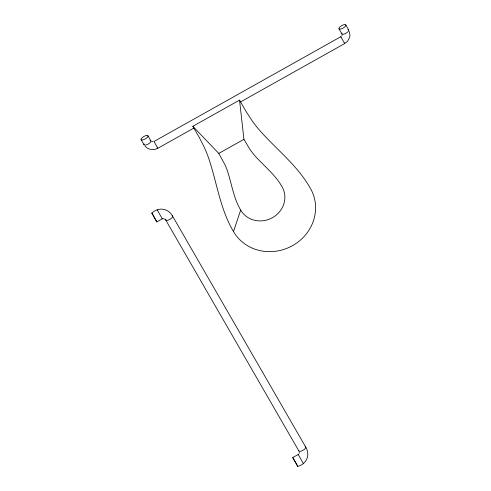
<?xml version="1.0" encoding="UTF-8"?>
<svg xmlns="http://www.w3.org/2000/svg" width="491" height="491" viewBox="0 0 491 491"><rect width="100%" height="100%" fill="white"/><g stroke="black" fill="none" stroke-linecap="round" stroke-linejoin="round"><path stroke-width="0.74" d="M299.314 452.352L299.136 453.445M193.865 128.083L157.826 148.276L153.99 141.476L340.834 36.702L341.147 37.126M340.834 36.702L344.688 43.576L347.56 41.213L349.561 37.58L349.948 35.64L349.494 31.676M342.11 34.892L341.896 35.64M233.495 231.556L240.682 210.093C233.489 197.947 231.715 183.732 227.315 170.537A82.973 77.363 -24.6 0 0 224.823 164.454L218.783 153.419L192.822 126.297L239.534 100.121L245.985 111.353L251.656 120.111A153.603 143.206 -24.6 0 0 257.057 127.304C274.426 148.049 297.049 164.46 310.441 188.44A44.122 41.134 -24.6 0 1 292.526 245.653A44.122 41.134 -24.6 0 1 233.495 231.556C219.502 208.061 216.721 180.369 207.54 155.052A153.603 143.206 -24.6 0 0 204.035 146.797L199.309 137.511L192.822 126.297M162.171 218.532L162.306 218.857L156.789 221.926L151.799 213.076C158.495 206.828 168.204 208.098 172.568 216.101M172.636 216.212L305.752 447.135C310.508 454.893 306.66 464.05 297.736 466.438L292.722 457.575L298.221 454.494L298.46 454.819M240.578 101.907L344.688 43.576L344.455 43.03M218.783 153.419L243.935 139.321L239.534 100.121M153.045 141.727L151.707 141.58M163.19 218.581L165.228 219.385M162.306 218.857L157.273 210.013L157.519 210.308M292.722 457.575L293.403 458.606M151.799 213.076L152.456 214.094M145.091 146.214C147.914 149.823 154.493 150.798 157.74 148.024M152.646 214.401L153.051 215.089M293.587 458.913L295.343 461.933M153.266 215.457L154.395 217.427M345.817 24.943A3.94 1.418 -30 0 1 341.177 28.957A3.94 1.418 -30 0 1 340.153 26.71A3.94 1.418 -30 0 1 345.817 24.943L348.757 30.037M338.95 28.797L341.883 33.891M147.969 135.804A3.94 1.418 -30 0 1 143.329 139.812A3.94 1.418 -30 0 1 142.304 137.572A3.94 1.418 -30 0 1 147.969 135.804L150.903 140.899M141.101 139.653L144.035 144.747M165.768 220.06L298.884 450.983M243.935 139.321L249.618 148.859A83.237 77.609 -24.6 0 0 254.485 155.309C263.735 165.792 275.169 174.514 282.116 186.881A23.758 22.15 -24.6 0 1 272.468 217.685A23.758 22.15 -24.6 0 1 240.682 210.093M295.588 462.369L295.84 462.81M154.64 217.857L154.892 218.299M296.085 463.252L296.767 464.492M155.138 218.74L155.819 219.98M296.963 464.854L297.294 465.48M156.015 220.349L156.353 220.975M297.429 465.738L297.755 466.45M156.482 221.226L156.807 221.938M303.18 463.179L298.221 454.494M172.175 215.868A3.94 1.418 -30 0 1 169.622 219.526A3.94 1.418 -30 0 1 165.878 219.25M305.095 446.755A3.94 1.418 -30 0 1 303.248 450.161A3.94 1.418 -30 0 1 298.853 450.554M347.873 29.644A3.94 1.418 -30 0 1 348.094 31.596A3.94 1.418 -30 0 1 343.718 34.161A3.94 1.418 -30 0 1 342 33.081M150.019 140.506A3.94 1.418 -30 0 1 150.246 142.458A3.94 1.418 -30 0 1 145.87 145.017A3.94 1.418 -30 0 1 144.145 143.937"/></g></svg>
